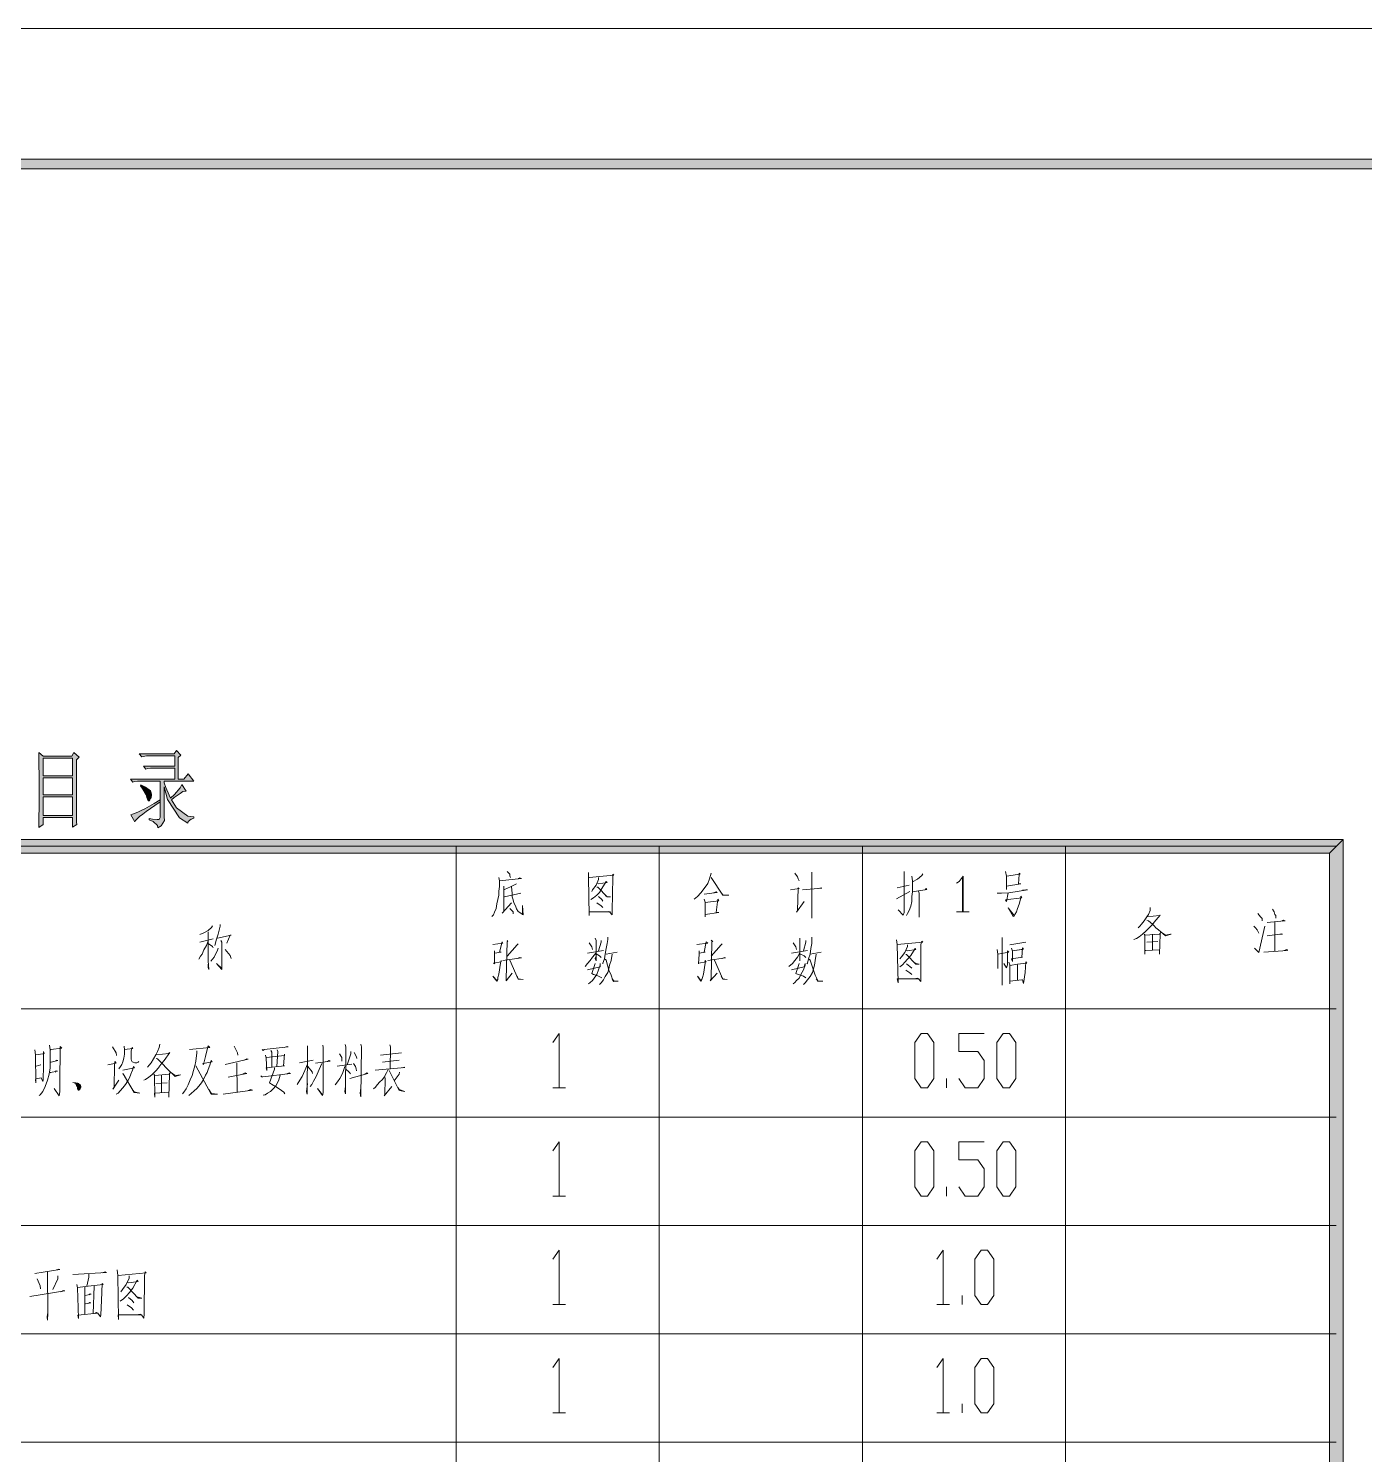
# Model space of a CAD drawing. Header units: millimetres. Extents: x 0 to 586, y 0 to 414.
# Drawn here: x 100.3 to 197.5, y 310.3 to 414.1 of the extents above; entities that cross this region are included whole.
import ezdxf

# ---------------------------------------------------------------- set-up
doc = ezdxf.new("R2010")
doc.units = ezdxf.units.MM

msp = doc.modelspace()

# ---------------------------------------------------------------- hatches: boundary and pattern name
h = msp.add_hatch(color=0)
h.dxf.hatch_style = 2
h.paths.add_polyline_path([(576.117861, 404.569083), (575.429944, 403.877639), (24.994306, 403.877639), (24.302861, 404.569083)])
h = msp.add_hatch(color=0)
h.paths.add_polyline_path([(101.021444, 355.9175), (101.032028, 356.362), (101.042611, 357.670806), (101.042611, 358.531583), (101.042611, 359.392361), (101.032028, 360.810528), (101.021444, 361.367917), (101.338944, 361.096278), (103.423861, 361.096278), (103.579083, 361.367917), (103.956556, 361.022194), (103.759, 360.849333), (103.759, 357.180444), (103.759, 356.810028), (103.769583, 356.287917), (103.780167, 356.13975), (103.462667, 355.942194), (103.462667, 356.633639), (101.338944, 356.633639), (101.338944, 356.13975)])
h.paths.add_polyline_path([(101.338944, 358.147056), (101.338944, 356.785333), (103.462667, 356.785333), (103.462667, 358.147056)])
h.paths.add_polyline_path([(101.338944, 360.948111), (101.338944, 359.685167), (103.462667, 359.685167), (103.462667, 360.948111)])
h.paths.add_polyline_path([(101.338944, 359.537), (101.338944, 358.295222), (103.462667, 358.295222), (103.462667, 359.537)])
h = msp.add_hatch(color=0)
h.dxf.hatch_style = 2
h.paths.add_polyline_path([(111.509528, 358.521), (111.301389, 358.397528), (110.885111, 358.097667), (110.676972, 357.924806), (111.054444, 357.342722), (111.869361, 356.725361), (112.303278, 356.686556), (112.303278, 356.587778), (112.105722, 356.524278), (111.887, 356.340833), (111.869361, 356.217361), (111.262583, 356.626583), (110.401806, 357.9495), (110.144278, 358.866722), (110.144278, 356.686556), (110.161917, 356.4255), (109.936139, 356.030389), (109.685667, 355.892806), (109.668028, 356.069194), (109.350528, 356.351417), (109.054194, 356.464306), (109.054194, 356.563083), (109.301139, 356.524278), (109.629222, 356.489), (109.706833, 356.489), (109.787972, 356.489), (109.865583, 356.637167), (109.865583, 356.785333), (109.865583, 359.286528), (108.338056, 359.286528), (108.211056, 359.286528), (107.971167, 359.25125), (107.861806, 359.212444), (107.685417, 359.438222), (110.916861, 359.438222), (110.916861, 360.231972), (109.290556, 360.231972), (109.163556, 360.231972), (108.923667, 360.196694), (108.814306, 360.157889), (108.637917, 360.383667), (110.916861, 360.383667), (110.916861, 361.1245), (108.994222, 361.1245), (108.863694, 361.1245), (108.627333, 361.089222), (108.517972, 361.050417), (108.338056, 361.272667), (110.878056, 361.272667), (111.036806, 361.519611), (111.371944, 361.173889), (111.174389, 360.9975), (111.174389, 359.438222), (111.590667, 359.438222), (111.887, 359.808639), (112.303278, 359.286528), (110.144278, 359.286528), (110.144278, 359.163056), (110.260694, 358.817333), (110.500583, 358.259944), (110.620528, 358.048278), (110.906278, 358.309333), (111.311972, 358.80675), (111.431917, 359.039583), (111.749417, 358.545694)])
h = msp.add_hatch(color=0)
h.dxf.hatch_style = 2
h.paths.add_polyline_path([(108.419194, 358.940806), (108.458, 359.014889), (108.786083, 358.842028), (109.142389, 358.588028), (109.170611, 358.506889), (109.202361, 358.429278), (109.230583, 358.323444), (109.230583, 358.29875), (109.230583, 358.23525), (109.191778, 358.094139), (109.152972, 358.013), (109.110639, 357.931861), (109.054194, 357.850722), (109.033028, 357.850722), (109.004806, 357.850722), (108.93425, 357.974194), (108.895444, 358.101194), (108.835472, 358.284639), (108.595583, 358.707972)])
h = msp.add_hatch(color=0)
h.dxf.hatch_style = 2
h.paths.add_polyline_path([(107.724222, 356.834722), (107.844167, 356.873528), (108.221639, 357.02875), (108.479167, 357.145167), (108.736694, 357.261583), (109.428139, 357.653167), (109.865583, 357.924806), (109.865583, 357.776639), (109.477528, 357.515583), (108.846056, 357.071083), (108.595583, 356.884111), (108.348639, 356.700667), (108.052306, 356.414917), (108.002917, 356.316139)])
h = msp.add_hatch(color=0)
h.dxf.hatch_style = 2
h.paths.add_polyline_path([(28.871333, 354.047778), (27.887083, 355.035556), (195.985694, 355.035556), (194.997917, 354.047778)])
h = msp.add_hatch(color=0)
h.dxf.hatch_style = 2
h.paths.add_polyline_path([(194.997917, 354.047778), (195.985694, 355.035556), (195.975111, 263.838972), (194.990861, 263.838972)])

# ---------------------------------------------------------------- linework, layer by layer
at = {"color": 0, "lineweight": 0}
for points in [[(0, 0), (585.632278, 0), (585.632278, 414.0835), (0, 414.0835)], [(576.117861, 404.569083), (575.429944, 403.877639), (24.994306, 403.877639), (24.302861, 404.569083)], [(101.021444, 355.9175), (101.032028, 356.362), (101.042611, 357.670806), (101.042611, 358.531583), (101.042611, 359.392361), (101.032028, 360.810528), (101.021444, 361.367917), (101.338944, 361.096278), (103.423861, 361.096278), (103.579083, 361.367917), (103.956556, 361.022194), (103.759, 360.849333), (103.759, 357.180444), (103.759, 356.810028), (103.769583, 356.287917), (103.780167, 356.13975), (103.462667, 355.942194), (103.462667, 356.633639), (101.338944, 356.633639), (101.338944, 356.13975)], [(111.509528, 358.521), (111.301389, 358.397528), (110.885111, 358.097667), (110.676972, 357.924806), (111.054444, 357.342722), (111.869361, 356.725361), (112.303278, 356.686556), (112.303278, 356.587778), (112.105722, 356.524278), (111.887, 356.340833), (111.869361, 356.217361), (111.262583, 356.626583), (110.401806, 357.9495), (110.144278, 358.866722), (110.144278, 356.686556), (110.161917, 356.4255), (109.936139, 356.030389), (109.685667, 355.892806), (109.668028, 356.069194), (109.350528, 356.351417), (109.054194, 356.464306), (109.054194, 356.563083), (109.301139, 356.524278), (109.629222, 356.489), (109.706833, 356.489), (109.787972, 356.489), (109.865583, 356.637167), (109.865583, 356.785333), (109.865583, 359.286528), (108.338056, 359.286528), (108.211056, 359.286528), (107.971167, 359.25125), (107.861806, 359.212444), (107.685417, 359.438222), (110.916861, 359.438222), (110.916861, 360.231972), (109.290556, 360.231972), (109.163556, 360.231972), (108.923667, 360.196694), (108.814306, 360.157889), (108.637917, 360.383667), (110.916861, 360.383667), (110.916861, 361.1245), (108.994222, 361.1245), (108.863694, 361.1245), (108.627333, 361.089222), (108.517972, 361.050417), (108.338056, 361.272667), (110.878056, 361.272667), (111.036806, 361.519611), (111.371944, 361.173889), (111.174389, 360.9975), (111.174389, 359.438222), (111.590667, 359.438222), (111.887, 359.808639), (112.303278, 359.286528), (110.144278, 359.286528), (110.144278, 359.163056), (110.260694, 358.817333), (110.500583, 358.259944), (110.620528, 358.048278), (110.906278, 358.309333), (111.311972, 358.80675), (111.431917, 359.039583), (111.749417, 358.545694)], [(101.338944, 360.948111), (101.338944, 359.685167), (103.462667, 359.685167), (103.462667, 360.948111)], [(101.338944, 359.537), (101.338944, 358.295222), (103.462667, 358.295222), (103.462667, 359.537)], [(108.419194, 358.940806), (108.458, 359.014889), (108.786083, 358.842028), (109.142389, 358.588028), (109.170611, 358.506889), (109.202361, 358.429278), (109.230583, 358.323444), (109.230583, 358.29875), (109.230583, 358.23525), (109.191778, 358.094139), (109.152972, 358.013), (109.110639, 357.931861), (109.054194, 357.850722), (109.033028, 357.850722), (109.004806, 357.850722), (108.93425, 357.974194), (108.895444, 358.101194), (108.835472, 358.284639), (108.595583, 358.707972)], [(101.338944, 358.147056), (101.338944, 356.785333), (103.462667, 356.785333), (103.462667, 358.147056)], [(107.724222, 356.834722), (107.844167, 356.873528), (108.221639, 357.02875), (108.479167, 357.145167), (108.736694, 357.261583), (109.428139, 357.653167), (109.865583, 357.924806), (109.865583, 357.776639), (109.477528, 357.515583), (108.846056, 357.071083), (108.595583, 356.884111), (108.348639, 356.700667), (108.052306, 356.414917), (108.002917, 356.316139)], [(28.871333, 354.047778), (27.887083, 355.035556), (195.985694, 355.035556), (194.997917, 354.047778)], [(194.997917, 354.047778), (195.985694, 355.035556), (195.975111, 263.838972), (194.990861, 263.838972)], [(165.255222, 336.966278), (164.796611, 337.625972), (164.796611, 340.254167), (165.255222, 340.910333), (165.717361, 340.910333), (166.175972, 340.254167), (166.175972, 337.625972), (165.717361, 336.966278)], [(171.238333, 336.966278), (170.776194, 337.625972), (170.776194, 340.254167), (171.238333, 340.910333), (171.696944, 340.910333), (172.159083, 340.254167), (172.159083, 337.625972), (171.696944, 336.966278)], [(165.255222, 329.081694), (164.796611, 329.737861), (164.796611, 332.366056), (165.255222, 333.02575), (165.717361, 333.02575), (166.175972, 332.366056), (166.175972, 329.737861), (165.717361, 329.081694)], [(171.238333, 329.081694), (170.776194, 329.737861), (170.776194, 332.366056), (171.238333, 333.02575), (171.696944, 333.02575), (172.159083, 332.366056), (172.159083, 329.737861), (171.696944, 329.081694)], [(169.626139, 321.193583), (169.167528, 321.84975), (169.167528, 324.477944), (169.626139, 325.137639), (170.088278, 325.137639), (170.546889, 324.477944), (170.546889, 321.84975), (170.088278, 321.193583)], [(169.626139, 313.305472), (169.167528, 313.961639), (169.167528, 316.593361), (169.626139, 317.249528), (170.088278, 317.249528), (170.546889, 316.593361), (170.546889, 313.961639), (170.088278, 313.305472)]]:
    msp.add_lwpolyline(points, close=True, dxfattribs=at)
for points in [[(195.491806, 354.541667), (28.377444, 354.541667)], [(131.406194, 271.727083), (131.406194, 354.541667)], [(146.194639, 262.459611), (146.194639, 354.541667)], [(160.983083, 271.727083), (160.983083, 354.541667)], [(175.771528, 262.459611), (175.771528, 354.541667)], [(134.503583, 352.26625), (134.563556, 352.022833), (134.563556, 351.620667), (134.503583, 351.282), (134.503583, 350.975083), (134.440083, 350.664639), (134.380111, 350.357722), (134.316611, 350.019056), (134.196667, 349.740361), (134.133167, 349.556917), (134.009694, 349.433444)], [(134.563556, 352.022833), (136.168694, 352.206278), (136.045222, 352.238028), (135.92175, 352.206278)], [(135.120944, 352.700167), (135.304389, 352.513194), (135.304389, 352.389722), (135.364361, 352.26625)], [(141.0335, 352.636667), (141.0335, 352.26625), (141.097, 349.493417), (141.097, 349.772111), (142.638639, 349.772111), (142.515167, 349.803861), (142.328194, 349.772111)], [(141.097, 352.26625), (142.882056, 352.453222), (142.822083, 352.513194), (142.822083, 352.26625), (142.758583, 349.835611), (142.758583, 349.556917), (142.575139, 349.772111)], [(141.714361, 351.835861), (141.774333, 351.804111), (142.391694, 351.899361), (142.328194, 351.991083), (142.021278, 351.465444), (141.834306, 351.190278), (141.650861, 350.975083), (141.403917, 350.788111), (141.220472, 350.664639)], [(141.774333, 352.26625), (141.774333, 352.114556), (141.590889, 351.712389), (141.343944, 351.373722), (141.280444, 351.25025)], [(149.969361, 352.576694), (149.845889, 352.174528), (149.722417, 351.835861), (149.475472, 351.465444), (149.232056, 351.158528), (148.985111, 350.879833), (148.738167, 350.696389)], [(149.969361, 352.26625), (150.833667, 350.975083), (151.264056, 350.975083), (150.833667, 351.003306), (150.646694, 351.222028)], [(156.068889, 352.576694), (156.255861, 352.32975), (156.315833, 352.174528), (156.379333, 352.022833)], [(157.303611, 352.668417), (157.303611, 352.484972), (157.303611, 349.309972), (157.303611, 349.525167), (157.303611, 349.803861)], [(164.0205, 352.700167), (164.0205, 352.513194), (164.0205, 352.484972), (164.0205, 349.712139), (163.957, 349.525167), (163.586583, 349.927333), (163.957, 349.525167)], [(164.574361, 352.3615), (164.634333, 352.022833), (164.634333, 351.620667), (164.634333, 351.588917), (164.634333, 351.222028), (164.574361, 350.879833), (164.574361, 350.512944), (164.510861, 350.174278), (164.387389, 349.863833), (164.263917, 349.648639), (164.203944, 349.493417)], [(165.375167, 352.544944), (165.311667, 352.421472), (165.00475, 352.146306), (164.634333, 351.959333)], [(167.841083, 351.867611), (168.024528, 351.991083), (168.331444, 352.3615), (168.331444, 349.772111)], [(168.271472, 352.238028), (168.271472, 349.772111)], [(171.414722, 352.700167), (171.474694, 352.3615), (171.474694, 351.405472), (171.474694, 351.652417), (172.522444, 351.804111), (172.339, 351.804111), (172.398972, 352.484972), (172.398972, 352.576694), (172.462472, 352.513194), (172.2755, 352.484972), (171.474694, 352.3615)], [(134.874, 351.652417), (134.874, 351.405472), (134.874, 351.341972), (134.874, 349.803861), (134.750528, 349.680389), (135.427861, 350.417694)], [(135.798278, 351.804111), (135.611306, 351.712389), (135.364361, 351.588917), (134.933972, 351.405472)], [(136.105194, 351.126778), (134.933972, 350.851611)], [(135.427861, 351.588917), (135.487833, 351.126778), (135.487833, 350.851611), (135.551333, 350.636417), (135.611306, 350.417694), (135.734778, 350.2025), (135.798278, 349.987306), (135.92175, 349.803861), (136.105194, 349.680389), (136.228667, 349.588667), (136.288639, 349.556917), (136.228667, 350.23425), (136.228667, 349.588667)], [(141.650861, 351.560694), (141.714361, 351.560694), (142.391694, 350.851611), (142.638639, 350.851611), (142.391694, 350.879833), (142.268222, 350.943333)], [(149.475472, 351.066806), (150.39975, 351.190278), (150.339778, 351.222028), (150.156333, 351.158528)], [(155.761972, 351.373722), (156.379333, 351.465444), (156.315833, 351.528944), (156.255861, 349.835611), (156.192361, 349.740361), (156.746222, 350.512944)], [(156.626278, 351.373722), (158.040917, 351.497194), (157.980944, 351.528944), (157.793972, 351.465444)], [(163.463111, 350.728139), (164.450889, 351.25025)], [(163.526611, 351.528944), (164.387389, 351.712389)], [(165.558611, 351.373722), (165.622111, 351.465444), (165.682083, 351.405472), (164.634333, 351.222028)], [(165.06825, 351.282), (165.128222, 351.126778), (165.128222, 349.373472), (165.128222, 349.616889), (165.128222, 349.835611)], [(170.797361, 351.126778), (171.104278, 351.126778), (171.658139, 351.158528), (173.016333, 351.373722), (172.892861, 351.373722), (172.645917, 351.341972)], [(171.598167, 351.158528), (171.474694, 350.512944), (171.414722, 350.636417), (172.582417, 350.788111), (172.522444, 350.911583), (172.522444, 350.788111), (172.398972, 350.325972), (172.2755, 350.019056), (172.215528, 349.772111), (172.092056, 349.588667), (172.028556, 349.465194), (171.968583, 349.433444), (171.598167, 350.050806), (172.028556, 349.493417)], [(135.304389, 350.019056), (135.487833, 349.835611), (135.551333, 349.772111), (135.551333, 349.616889)], [(141.650861, 350.417694), (141.957778, 350.2025), (142.08125, 350.079028)], [(141.774333, 350.879833), (142.021278, 350.664639), (142.08125, 350.541167)], [(149.475472, 350.696389), (149.538972, 350.481194), (149.538972, 349.987306), (149.538972, 349.401694), (149.538972, 349.588667), (150.523222, 349.712139), (150.339778, 349.712139), (150.46325, 350.696389), (150.523222, 350.572917), (149.538972, 350.449444)], [(181.931028, 350.079028), (181.931028, 349.863833), (181.807556, 349.588667), (181.684083, 349.401694), (181.500639, 349.126528), (181.313667, 348.879583), (181.193722, 348.724361), (181.07025, 348.600889)], [(190.835139, 349.955556), (190.958611, 349.772111), (191.022111, 349.588667), (191.082083, 349.493417), (191.082083, 349.309972)], [(114.215333, 348.851361), (114.215333, 348.727889), (114.091861, 348.142278), (113.968389, 347.771861), (113.844917, 347.309722)], [(167.841083, 349.772111), (168.765361, 349.772111)], [(181.684083, 349.401694), (182.608361, 349.493417), (182.671861, 349.525167), (182.237944, 349.031278), (182.118, 348.847833), (181.871056, 348.600889), (181.624111, 348.353944), (181.377167, 348.13875), (181.130222, 347.955306), (180.946778, 347.831833), (180.759806, 347.768333)], [(181.684083, 349.15475), (181.807556, 349.126528), (182.118, 348.879583), (182.237944, 348.756111), (182.361417, 348.600889), (182.548389, 348.449194), (183.042278, 348.015278), (183.472667, 348.13875), (183.409167, 348.13875), (183.042278, 348.078778), (182.731833, 348.293972), (182.608361, 348.13875), (181.560611, 348.078778), (181.500639, 348.13875), (181.560611, 348.107), (181.560611, 346.692361), (181.560611, 346.939306), (181.560611, 346.967528), (181.624111, 346.967528), (182.608361, 346.999278), (182.608361, 346.692361), (182.671861, 348.13875)], [(189.787389, 349.648639), (189.974361, 349.401694), (190.097833, 349.278222), (190.097833, 349.126528)], [(190.464722, 349.003056), (191.4525, 349.094778), (191.759417, 349.126528), (191.635944, 349.15475), (191.512472, 349.094778)], [(191.022111, 349.031278), (191.022111, 346.939306)], [(113.657944, 348.756111), (113.597972, 348.632639), (113.351028, 348.417444), (113.044111, 348.234), (112.733667, 348.110528)], [(112.733667, 347.556667), (113.721444, 347.803611)], [(113.351028, 348.325722), (113.351028, 346.198472), (113.411, 345.584639), (113.351028, 345.708111), (113.351028, 345.955056)], [(114.028361, 347.863583), (115.016139, 348.078778), (114.952639, 348.078778), (114.705694, 347.493167)], [(141.527389, 347.863583), (141.590889, 347.676611), (141.590889, 346.198472), (141.527389, 346.381917), (141.590889, 346.537139)], [(142.451667, 347.923556), (142.451667, 347.768333), (142.391694, 347.461417), (142.328194, 347.091), (142.268222, 346.692361), (142.204722, 346.353694), (142.08125, 346.04325), (142.08125, 345.983278)], [(156.439306, 347.863583), (156.439306, 347.676611), (156.439306, 346.198472), (156.439306, 346.381917), (156.439306, 346.537139)], [(157.303611, 347.923556), (157.303611, 347.768333), (157.303611, 347.461417), (157.240111, 347.091), (157.180139, 346.692361), (157.056667, 346.353694), (156.993167, 346.04325), (156.933194, 345.983278)], [(171.167778, 347.891806), (171.167778, 347.740111), (171.167778, 346.815833), (171.167778, 345.768083), (171.167778, 344.935528), (171.167778, 344.441639), (171.167778, 344.720333), (171.167778, 345.182472)], [(182.118, 348.13875), (182.118, 346.999278)], [(189.480472, 348.724361), (189.603944, 348.600889), (189.727417, 348.449194), (189.787389, 348.353944), (189.850889, 348.230472)], [(189.540444, 347.12275), (189.850889, 346.815833), (190.281278, 348.724361)], [(190.464722, 348.015278), (191.389, 348.13875), (191.575972, 348.13875), (191.512472, 348.1705), (191.4525, 348.13875)], [(113.351028, 347.648389), (113.227556, 347.309722), (113.044111, 346.999278), (112.920639, 346.692361), (112.797167, 346.537139), (112.673694, 346.321944)], [(113.351028, 347.464944), (113.657944, 347.246222), (113.721444, 347.1545)], [(114.091861, 347.12275), (114.028361, 346.971056), (113.781417, 346.477167), (113.534472, 346.17025)], [(114.275306, 347.680139), (114.335278, 347.556667), (114.335278, 347.584889), (114.335278, 346.1385), (114.335278, 345.768083), (114.335278, 345.584639), (113.968389, 346.015028), (114.335278, 345.644611)], [(114.582222, 347.031028), (114.952639, 346.600639), (115.016139, 346.385444)], [(134.073194, 347.401444), (134.8105, 347.493167), (134.750528, 347.584889), (134.563556, 346.844056), (134.687028, 346.844056), (134.196667, 346.752333), (134.196667, 346.939306), (134.196667, 346.692361), (134.196667, 345.983278), (134.133167, 346.04325), (134.687028, 346.1385), (134.687028, 346.230222), (134.627056, 346.04325), (134.503583, 345.242444), (134.440083, 344.9955), (134.440083, 344.843806), (134.380111, 344.720333), (134.073194, 345.09075), (134.380111, 344.780306), (134.440083, 344.843806)], [(135.120944, 347.708361), (135.180917, 347.616639), (135.120944, 347.616639), (135.057444, 344.872028), (135.057444, 344.748556), (135.487833, 345.305944)], [(135.92175, 347.429667), (135.85825, 347.369694), (135.120944, 346.537139)], [(141.590889, 346.784083), (141.343944, 346.477167), (141.156972, 346.230222), (140.973528, 346.015028), (140.790083, 345.796306)], [(140.973528, 346.752333), (142.14475, 346.967528)], [(141.097, 347.524917), (141.280444, 347.214472), (141.343944, 347.031028)], [(141.957778, 347.676611), (141.957778, 347.553139), (141.774333, 346.939306)], [(142.328194, 346.692361), (143.129, 346.844056)], [(148.921611, 347.401444), (149.722417, 347.493167), (149.598944, 347.584889), (149.475472, 346.844056), (149.538972, 346.844056), (149.108583, 346.752333), (149.108583, 346.939306), (149.108583, 346.692361), (149.045083, 345.983278), (149.045083, 346.04325), (149.598944, 346.1385), (149.538972, 346.230222), (149.538972, 346.04325), (149.4155, 345.242444), (149.352, 344.9955), (149.292028, 344.843806), (149.232056, 344.720333), (148.985111, 345.09075), (149.232056, 344.780306), (149.292028, 344.843806)], [(149.969361, 347.708361), (150.092833, 347.616639), (150.032861, 347.616639), (149.969361, 344.872028), (149.909389, 344.748556), (150.39975, 345.305944)], [(150.770167, 347.429667), (150.710194, 347.369694), (149.969361, 346.537139)], [(156.439306, 346.784083), (156.255861, 346.477167), (156.068889, 346.230222), (155.885444, 346.015028), (155.6385, 345.796306)], [(155.821944, 346.752333), (156.993167, 346.967528)], [(155.945417, 347.524917), (156.132389, 347.214472), (156.192361, 347.031028)], [(156.869694, 347.676611), (156.869694, 347.553139), (156.68625, 346.939306)], [(157.180139, 346.692361), (157.980944, 346.844056)], [(163.463111, 347.740111), (163.526611, 347.401444), (163.586583, 344.596861), (163.526611, 344.903778), (165.128222, 344.903778), (165.00475, 344.935528), (164.757806, 344.903778)], [(163.526611, 347.401444), (165.375167, 347.553139), (165.311667, 347.644861), (165.251694, 347.401444), (165.251694, 344.967278), (165.251694, 344.688583), (165.06825, 344.903778)], [(164.263917, 347.369694), (164.263917, 347.246222), (164.080472, 346.815833), (163.833528, 346.505389), (163.710056, 346.353694)], [(164.143972, 346.967528), (164.263917, 346.939306), (164.881278, 347.031028), (164.821306, 347.091), (164.510861, 346.600639), (164.263917, 346.321944), (164.080472, 346.10675), (163.897028, 345.919778), (163.710056, 345.768083)], [(170.797361, 347.031028), (170.857333, 346.692361), (170.857333, 345.644611), (170.857333, 345.796306), (170.857333, 345.828056), (170.857333, 346.04325)], [(170.857333, 346.692361), (171.658139, 346.844056), (171.538194, 346.939306), (171.538194, 346.321944), (171.538194, 345.919778), (171.474694, 345.704583), (171.29125, 346.015028)], [(171.721639, 347.369694), (172.892861, 347.553139)], [(171.845111, 347.12275), (171.905083, 346.907556), (171.905083, 346.166722), (171.845111, 346.353694), (172.645917, 346.477167), (172.582417, 346.445417), (172.645917, 347.1545), (172.705889, 347.062778), (171.905083, 346.939306)], [(171.905083, 346.939306), (172.582417, 347.031028)], [(171.905083, 346.939306), (171.905083, 346.844056), (171.905083, 346.815833)], [(181.684083, 347.553139), (182.484889, 347.616639)], [(190.221306, 346.844056), (191.946389, 346.967528), (191.882889, 347.031028), (191.699444, 346.967528)], [(134.8105, 346.230222), (136.168694, 346.413667), (136.045222, 346.445417), (135.85825, 346.381917)], [(135.304389, 346.258444), (135.92175, 344.872028), (136.288639, 344.843806), (135.92175, 344.903778), (135.85825, 345.09075)], [(140.973528, 345.552889), (141.897806, 345.768083), (141.897806, 346.015028), (141.897806, 345.891556), (141.774333, 345.552889), (141.650861, 345.210694), (141.467417, 344.935528), (141.343944, 344.780306), (141.156972, 344.628611), (141.0335, 344.533361)], [(141.527389, 346.015028), (141.280444, 345.274194), (141.403917, 345.210694), (141.590889, 345.150722), (141.774333, 345.09075), (142.021278, 344.967278)], [(141.590889, 346.720583), (141.834306, 346.568889), (141.957778, 346.445417)], [(142.758583, 346.692361), (142.698611, 346.230222), (142.575139, 345.891556), (142.515167, 345.612861), (142.451667, 345.365917), (142.268222, 345.059), (142.14475, 344.812056), (141.957778, 344.596861), (141.834306, 344.473389)], [(142.268222, 346.321944), (142.328194, 346.258444), (142.515167, 345.521139), (142.698611, 345.150722), (142.822083, 344.780306), (142.882056, 344.688583), (143.1925, 344.720333), (142.882056, 344.748556), (142.758583, 344.903778)], [(149.722417, 346.230222), (151.017111, 346.413667), (150.957139, 346.445417), (150.770167, 346.381917)], [(150.216306, 346.258444), (150.833667, 344.872028), (151.140583, 344.843806), (150.833667, 344.903778), (150.710194, 345.09075)], [(155.821944, 345.552889), (156.746222, 345.768083), (156.809722, 346.015028), (156.809722, 345.891556), (156.68625, 345.552889), (156.502806, 345.210694), (156.379333, 344.935528), (156.192361, 344.780306), (156.068889, 344.628611), (155.945417, 344.533361)], [(156.379333, 346.015028), (156.132389, 345.274194), (156.315833, 345.210694), (156.502806, 345.150722), (156.68625, 345.09075), (156.869694, 344.967278)], [(156.439306, 346.720583), (156.746222, 346.568889), (156.869694, 346.445417)], [(157.610528, 346.692361), (157.550556, 346.230222), (157.487056, 345.891556), (157.427083, 345.612861), (157.363583, 345.365917), (157.180139, 345.059), (156.993167, 344.812056), (156.809722, 344.596861), (156.68625, 344.473389)], [(157.116639, 346.321944), (157.180139, 346.258444), (157.427083, 345.521139), (157.550556, 345.150722), (157.734, 344.780306), (157.734, 344.688583), (158.104417, 344.720333), (157.734, 344.748556), (157.610528, 344.903778)], [(164.143972, 346.660611), (164.203944, 346.660611), (164.881278, 345.951528), (165.128222, 345.951528), (164.881278, 346.015028), (164.757806, 346.075)], [(164.203944, 345.983278), (164.450889, 345.796306), (164.574361, 345.676361)], [(171.658139, 346.10675), (171.721639, 345.919778), (171.721639, 345.242444), (171.721639, 344.533361), (171.721639, 344.720333), (172.582417, 344.812056), (172.645917, 344.812056), (172.705889, 344.565111), (172.829361, 345.365917), (172.892861, 346.1385), (172.952833, 346.04325), (172.2755, 345.951528), (171.721639, 345.859806)], [(172.2755, 345.919778), (172.2755, 344.780306)], [(164.143972, 345.521139), (164.450889, 345.334167), (164.574361, 345.210694)], [(195.491806, 342.713028), (28.377444, 342.713028)], [(138.440583, 340.254167), (138.899194, 340.910333), (138.899194, 336.966278)], [(168.017472, 337.625972), (168.476083, 336.966278), (169.396833, 336.966278), (169.858972, 337.625972), (169.858972, 338.938306), (169.396833, 339.598), (168.017472, 339.598), (168.017472, 340.910333), (169.858972, 340.910333)], [(100.728639, 339.714417), (100.792139, 339.372222), (100.813306, 337.322583), (100.770972, 337.573056), (100.813306, 337.604806), (101.183722, 337.696528), (101.31425, 337.417833), (101.335417, 337.541306), (101.356583, 338.564361), (101.356583, 339.590944), (101.402444, 339.467472), (101.31425, 339.435722), (100.813306, 339.372222)], [(101.794028, 340.056611), (101.857528, 339.714417), (101.857528, 339.001806), (101.836361, 338.409139), (101.772861, 337.943472), (101.6635, 337.509556), (101.487111, 337.043889), (101.31425, 336.701694), (101.120222, 336.45475), (101.053194, 336.39125)], [(101.878694, 339.714417), (101.903389, 339.746167), (102.704194, 339.837889), (102.577194, 339.964889), (102.577194, 339.746167), (102.5525, 337.449583), (102.5525, 337.012139), (102.5525, 336.701694), (102.510167, 336.363028), (102.13975, 336.920417)], [(106.380139, 339.933139), (106.641194, 339.499222), (106.683528, 339.31225)], [(107.226806, 339.993111), (107.247972, 339.714417), (107.247972, 339.403972), (107.205639, 339.125278), (107.138611, 338.846583), (107.053944, 338.659611), (106.96575, 338.504389), (106.856389, 338.349167)], [(107.269139, 339.746167), (107.858278, 339.809667), (107.812417, 339.901389), (107.748917, 339.654444), (107.748917, 339.435722), (107.748917, 339.24875), (107.748917, 339.033556), (107.770083, 338.938306), (107.812417, 338.846583), (107.900611, 338.814833), (108.009972, 338.783083), (108.161667, 338.783083), (108.249861, 338.814833), (108.313361, 338.874806)], [(109.576306, 339.372222), (110.486472, 339.467472), (110.465306, 339.467472), (110.5535, 339.527444), (110.14075, 338.938306), (109.989056, 338.751333), (109.770333, 338.472639), (109.749167, 338.440889), (109.509278, 338.162194), (109.248222, 337.91525), (109.033028, 337.728278), (108.793139, 337.573056), (108.662611, 337.509556)], [(109.833833, 340.148333), (109.7915, 339.901389), (109.660972, 339.590944), (109.551611, 339.372222), (109.37875, 339.061778), (109.205889, 338.783083), (109.054194, 338.596111), (108.944833, 338.472639)], [(112.532583, 339.654444), (112.532583, 339.499222), (112.444389, 338.906556), (112.377361, 338.564361), (112.292694, 338.225694), (112.183333, 337.85175), (112.052806, 337.541306), (111.901111, 337.167361), (111.749417, 336.888667), (111.573028, 336.641722), (111.488361, 336.51825)], [(111.985778, 339.746167), (113.463917, 339.901389), (113.358083, 340.024861), (113.312222, 339.837889), (113.160528, 339.24875), (113.008833, 338.659611), (112.9665, 338.719583), (113.008833, 338.719583), (113.640306, 338.846583), (113.573278, 338.938306), (113.463917, 338.596111), (113.358083, 338.285667), (113.269889, 338.070472), (113.160528, 337.8835), (113.008833, 337.573056), (112.857139, 337.322583), (112.684278, 337.075639), (112.532583, 336.920417), (112.335028, 336.733444), (112.116306, 336.546472), (111.943444, 336.39125)], [(115.248972, 339.993111), (115.421833, 339.654444), (115.488861, 339.499222), (115.510028, 339.344)], [(117.291556, 339.746167), (117.355056, 339.682667), (117.422083, 339.746167), (119.182444, 339.933139), (119.09425, 339.964889), (118.879056, 339.901389)], [(117.923028, 339.682667), (117.986528, 339.559194), (117.986528, 338.440889)], [(118.378111, 339.714417), (118.420444, 339.590944), (118.356944, 338.504389)], [(120.572389, 340.024861), (120.593556, 339.869639), (120.551222, 336.4865), (120.508889, 336.673472), (120.572389, 337.262611)], [(121.704806, 340.056611), (121.725972, 339.901389), (121.725972, 336.641722), (121.704806, 336.45475), (121.683639, 336.39125), (121.313222, 336.920417), (121.683639, 336.45475)], [(123.334639, 340.120111), (123.376972, 339.933139), (123.355806, 336.51825), (123.313472, 336.701694), (123.355806, 337.075639)], [(123.747389, 339.590944), (123.747389, 339.435722), (123.465167, 338.627861)], [(123.987278, 339.527444), (124.160139, 339.217), (124.181306, 339.093528)], [(124.463528, 340.148333), (124.509389, 339.933139), (124.463528, 336.299528), (124.421194, 336.578222), (124.463528, 336.952167)], [(125.899333, 339.344), (127.419806, 339.499222)], [(126.573139, 340.088361), (126.615472, 339.933139), (126.594306, 338.317417)], [(100.838, 338.536139), (101.162556, 338.627861), (101.141389, 338.627861)], [(101.878694, 338.814833), (101.924556, 338.814833), (102.400806, 338.938306), (102.337306, 338.970056), (102.270278, 338.938306)], [(106.052056, 338.627861), (106.641194, 338.751333), (106.553, 338.874806), (106.531833, 338.627861), (106.510667, 336.983917), (106.401306, 336.856917), (106.856389, 337.509556)], [(107.138611, 338.253917), (107.988806, 338.409139), (107.921778, 338.504389), (107.837111, 338.253917), (107.72775, 337.943472), (107.618389, 337.696528), (107.509028, 337.477806), (107.336167, 337.199111), (107.138611, 336.952167), (106.944583, 336.733444), (106.792889, 336.578222), (106.662361, 336.4865)], [(109.576306, 339.093528), (109.660972, 339.061778), (109.964361, 338.783083), (110.094889, 338.627861), (110.250111, 338.472639), (110.422972, 338.285667), (110.945083, 337.78825), (111.336667, 337.91525), (111.311972, 337.91525), (110.945083, 337.85175), (110.617, 338.098694), (110.511167, 337.943472), (109.466944, 337.85175), (109.399917, 337.943472), (109.445778, 337.8835), (109.466944, 336.267778), (109.445778, 336.546472), (109.466944, 336.578222), (109.488111, 336.578222), (110.486472, 336.641722), (110.486472, 336.267778), (110.532333, 337.943472)], [(112.444389, 338.564361), (113.573278, 336.4865), (114.031889, 336.4865), (113.619139, 336.546472), (113.573278, 336.578222), (113.400417, 336.828694)], [(114.596333, 338.659611), (116.2685, 339.033556), (116.162667, 339.061778), (115.965111, 338.970056)], [(115.443, 338.783083), (115.464167, 336.673472)], [(117.531444, 339.344), (117.573778, 339.125278), (117.616111, 338.225694), (117.573778, 338.409139), (118.921389, 338.564361), (118.833194, 338.564361), (118.900222, 339.403972), (118.921389, 339.31225), (117.594944, 339.157028)], [(120.593556, 338.691361), (120.378361, 338.225694), (120.2055, 337.78825), (120.029111, 337.509556), (119.835083, 337.199111)], [(120.007944, 338.783083), (120.985139, 338.970056)], [(120.61825, 338.504389), (120.921639, 338.130444), (120.942806, 338.006972)], [(121.616611, 338.719583), (121.44375, 338.285667), (121.225028, 337.78825), (121.031, 337.449583), (120.900472, 337.199111), (120.769944, 337.043889)], [(121.161528, 338.751333), (122.226917, 338.906556), (122.159889, 338.938306), (122.029361, 338.874806)], [(123.313472, 338.504389), (123.137083, 338.006972), (122.943056, 337.633028), (122.770194, 337.386083), (122.593806, 337.167361)], [(122.7455, 338.536139), (123.810889, 338.691361)], [(122.921889, 339.435722), (123.073583, 339.157028), (123.09475, 339.033556), (123.09475, 338.906556)], [(123.941417, 338.719583), (124.071944, 338.504389), (124.138972, 338.349167), (124.160139, 338.193944)], [(125.50775, 338.253917), (127.680861, 338.440889), (127.617361, 338.472639), (127.508, 338.409139)], [(126.051028, 338.814833), (127.268111, 338.970056)], [(101.836361, 338.038722), (101.878694, 338.070472), (102.379639, 338.162194), (102.291444, 338.193944), (102.206778, 338.098694)], [(107.117444, 337.975222), (107.163306, 337.975222), (107.967639, 336.609972), (108.380389, 336.578222), (107.967639, 336.673472), (107.858278, 336.796944)], [(109.964361, 337.91525), (109.964361, 336.641722)], [(114.811528, 337.728278), (116.162667, 338.006972), (116.053306, 338.038722), (115.85575, 337.943472)], [(117.182194, 337.82), (117.270389, 337.760028), (117.333889, 337.760028), (119.355306, 338.006972), (119.245944, 338.038722), (119.073083, 337.975222)], [(118.596833, 337.8835), (118.508639, 337.541306), (118.399278, 337.322583), (118.26875, 337.107389), (118.117056, 336.920417), (117.898333, 336.701694), (117.661972, 336.578222), (117.510278, 336.45475), (117.355056, 336.423)], [(118.184083, 338.409139), (118.184083, 338.317417), (117.813667, 337.322583), (117.965361, 337.230861), (118.378111, 336.983917), (118.702667, 336.765194), (118.857889, 336.641722), (118.942556, 336.51825)], [(123.355806, 338.349167), (123.638028, 338.070472), (123.705056, 337.975222)], [(123.659194, 337.633028), (124.985639, 338.006972), (124.897444, 338.038722), (124.74575, 337.943472)], [(126.463778, 338.285667), (126.33325, 338.038722), (126.160389, 337.728278), (126.118056, 337.664778), (126.008694, 337.541306), (125.857, 337.386083), (125.659444, 337.167361), (125.528917, 337.012139), (125.398389, 336.888667)], [(126.202722, 337.760028), (126.245056, 337.604806), (126.223889, 336.45475), (126.160389, 336.363028), (126.724833, 337.043889)], [(126.530806, 338.225694), (127.268111, 336.765194), (127.680861, 336.701694), (127.268111, 336.828694), (127.15875, 336.983917)], [(127.289278, 338.098694), (127.268111, 337.943472), (126.897694, 337.477806)], [(167.096722, 336.966278), (167.096722, 337.625972)], [(103.508528, 337.354333), (103.72725, 337.322583), (103.857778, 337.294361), (103.924806, 337.262611), (103.967139, 337.230861), (104.009472, 337.199111), (104.055333, 337.139139), (104.0765, 337.075639), (104.0765, 337.012139), (104.030639, 336.888667), (103.988306, 336.828694), (103.945972, 336.796944), (103.900111, 336.796944), (103.857778, 336.828694), (103.836611, 336.888667), (103.836611, 336.952167), (103.815444, 337.043889), (103.769583, 337.139139), (103.684917, 337.262611), (103.596722, 337.322583), (103.487361, 337.354333)], [(103.596722, 337.322583), (103.706083, 337.322583)], [(103.66375, 337.294361), (103.66375, 337.322583)], [(103.836611, 337.294361), (103.66375, 337.294361)], [(103.684917, 337.262611), (103.924806, 337.262611)], [(103.706083, 337.322583), (103.706083, 337.230861)], [(103.967139, 337.230861), (103.706083, 337.230861)], [(103.748417, 337.167361), (103.748417, 337.294361)], [(103.748417, 337.199111), (103.988306, 337.199111)], [(104.055333, 337.139139), (103.769583, 337.139139)], [(103.794278, 337.294361), (103.794278, 337.107389)], [(103.815444, 337.075639), (104.0765, 337.075639)], [(103.836611, 336.888667), (103.836611, 337.294361)], [(104.0765, 337.012139), (103.836611, 337.012139)], [(103.836611, 336.952167), (104.055333, 336.952167)], [(104.030639, 336.888667), (103.836611, 336.888667)], [(103.857778, 336.828694), (103.988306, 336.828694)], [(103.878944, 337.262611), (103.878944, 336.828694)], [(103.924806, 336.796944), (103.924806, 337.262611)], [(103.967139, 337.230861), (103.967139, 336.828694)], [(104.009472, 336.856917), (104.009472, 337.199111)], [(104.055333, 337.139139), (104.055333, 336.952167)], [(109.530444, 337.262611), (110.355944, 337.322583)], [(114.444639, 336.4865), (116.575417, 336.796944), (116.466056, 336.828694), (116.2685, 336.765194)], [(138.440583, 336.966278), (139.361333, 336.966278)], [(28.370389, 334.824917), (195.481222, 334.824917)], [(138.440583, 332.366056), (138.899194, 333.02575), (138.899194, 329.081694)], [(168.017472, 329.737861), (168.476083, 329.081694), (169.396833, 329.081694), (169.858972, 329.737861), (169.858972, 331.053722), (169.396833, 331.709889), (168.017472, 331.709889), (168.017472, 333.02575), (169.858972, 333.02575)], [(167.096722, 329.081694), (167.096722, 329.737861)], [(138.440583, 329.081694), (139.361333, 329.081694)], [(28.370389, 326.936806), (195.481222, 326.936806)], [(138.440583, 324.477944), (138.899194, 325.137639), (138.899194, 321.193583)], [(166.405278, 324.477944), (166.867417, 325.137639), (166.867417, 321.193583)], [(100.74275, 323.447833), (102.559556, 323.726528), (102.485472, 323.758278), (102.316139, 323.698306)], [(100.912083, 323.045667), (101.130806, 322.54825), (101.1555, 322.329528)], [(101.6635, 323.571306), (101.688194, 320.530361), (101.6635, 320.032944), (101.638806, 320.251667), (101.6635, 320.498611)], [(102.414917, 323.260861), (102.414917, 323.045667), (102.051556, 322.269556)], [(103.505, 323.356111), (105.94975, 323.511333), (105.8545, 323.571306), (105.635778, 323.479583)], [(104.665639, 323.387861), (104.665639, 323.169139), (104.521, 322.5165)], [(106.725861, 323.698306), (106.77525, 323.292611), (106.821111, 320.096444), (106.796417, 320.435111), (108.517972, 320.435111), (108.398028, 320.466861), (108.154611, 320.435111)], [(106.796417, 323.292611), (108.831944, 323.479583), (108.761389, 323.571306), (108.712, 323.292611), (108.687306, 320.498611), (108.662611, 320.188167), (108.493278, 320.435111)], [(107.477278, 322.795194), (107.572528, 322.766972), (108.249861, 322.858694), (108.179306, 322.950417), (107.861806, 322.361278), (107.621917, 322.050833), (107.403194, 321.803889), (107.184472, 321.585167), (106.944583, 321.429944)], [(107.597222, 323.260861), (107.597222, 323.105639), (107.3785, 322.639972), (107.113917, 322.269556), (106.990444, 322.114333)], [(100.379389, 321.772139), (102.922917, 322.174306), (102.802972, 322.206056), (102.630111, 322.114333)], [(103.794278, 322.639972), (103.843667, 322.393028), (103.893056, 320.932528), (103.914222, 320.156417), (103.868361, 320.406889), (105.297111, 320.562111), (105.223028, 320.590333), (105.103083, 320.530361)], [(105.321806, 320.562111), (105.515833, 320.279889), (105.537, 320.435111), (105.586389, 321.461694), (105.635778, 322.703472), (105.706333, 322.639972), (104.61625, 322.5165), (103.843667, 322.424778)], [(104.376361, 322.456528), (104.376361, 320.498611)], [(104.401056, 321.835639), (104.834972, 321.927361), (104.764417, 321.959111), (104.690333, 321.895611)], [(105.053694, 322.5165), (104.979611, 320.530361)], [(107.427889, 322.456528), (107.501972, 322.456528), (108.249861, 321.648667), (108.517972, 321.648667), (108.249861, 321.708639), (108.129917, 321.772139)], [(168.246778, 321.193583), (168.246778, 321.84975)], [(104.42575, 321.242972), (104.810278, 321.306472), (104.739722, 321.338222), (104.665639, 321.274722)], [(107.452583, 321.15125), (107.766556, 320.932528), (107.911194, 320.777306)], [(107.547833, 321.680417), (107.815944, 321.461694), (107.935889, 321.306472)], [(138.440583, 321.193583), (139.361333, 321.193583)], [(166.405278, 321.193583), (167.326028, 321.193583)], [(28.370389, 319.048694), (195.481222, 319.048694)], [(138.440583, 316.593361), (138.899194, 317.249528), (138.899194, 313.305472)], [(166.405278, 316.593361), (166.867417, 317.249528), (166.867417, 313.305472)], [(168.246778, 313.305472), (168.246778, 313.961639)], [(138.440583, 313.305472), (139.361333, 313.305472)], [(166.405278, 313.305472), (167.326028, 313.305472)], [(28.370389, 311.164111), (195.481222, 311.164111)]]:
    msp.add_lwpolyline(points, dxfattribs=at)

doc.saveas('drawing.dxf')
